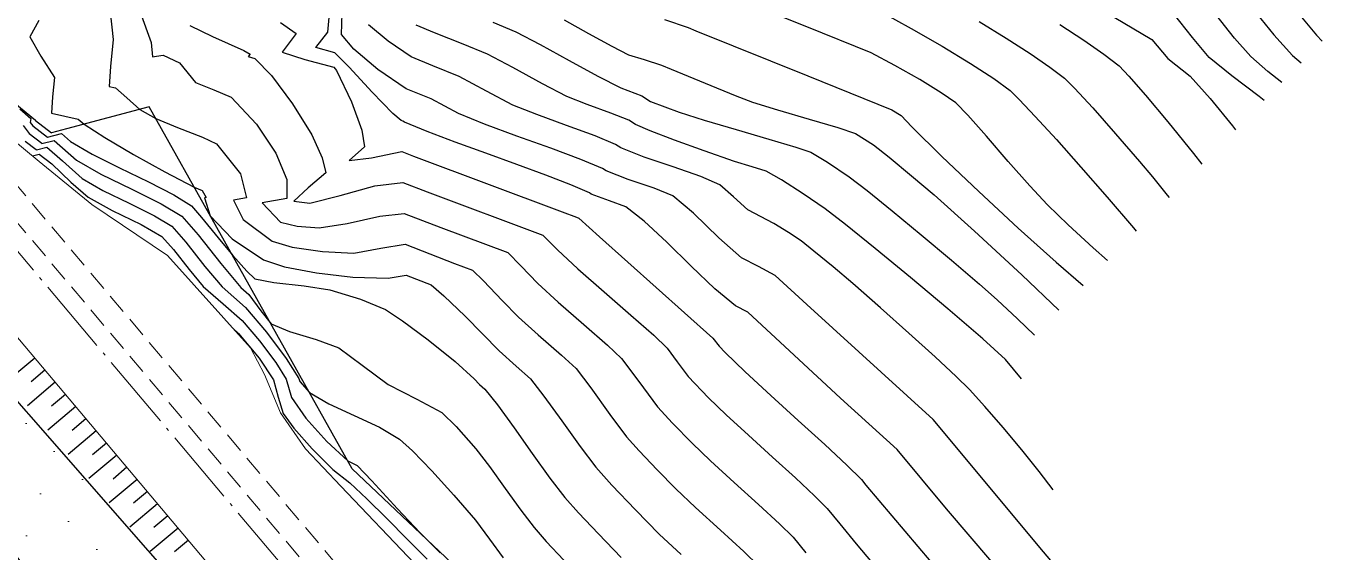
# Model space of a CAD drawing. Header units: millimetres. Extents: x -133 to 63340, y -143 to 109141.
# Drawn here: x 62499.93 to 62540.72, y 108518.18 to 108534.75 of the extents above; entities that cross this region are included whole.
import ezdxf

# ---------------------------------------------------------------- set-up
doc = ezdxf.new("R2010")
doc.units = ezdxf.units.MM
doc.header["$MEASUREMENT"] = 0
doc.linetypes.add('ACAD_ISO04W100', pattern=[30, 24, -3, 0, -3])
doc.linetypes.add('NASCOSTA', pattern=[9.525, 6.35, -3.175])
for name, color, linetype in [('curve livello 5m', 7, 'Continuous'), ('Limite fiume', 6, 'Continuous'), ('LIN010CO', 2, 'Continuous'), ('LIN010TR', 2, 'NASCOSTA'), ('LIN018CO', 6, 'Continuous'), ('LIN018TR', 6, 'NASCOSTA'), ('sezioni', 7, 'Continuous'), ('TalusHautBas', 7, 'Continuous')]:
    doc.layers.add(name, color=color, linetype=linetype)
doc.layers.add('no_plot', color=5, linetype='Continuous', plot=False)

msp = doc.modelspace()

# ---------------------------------------------------------------- hatches: boundary and pattern name
at = {"layer": 'LIN010CO', "linetype": 'Continuous', "lineweight": 0}
h = msp.add_hatch(dxfattribs=at)
h.set_pattern_fill('DOTS', color=256, scale=20, angle=-44.74394, style=0)
h.set_pattern_definition([(315.2560609, (171409.96, 46934.0866), (1.323836897, 0.447862558), [0, -1.25])])
h.paths.add_polyline_path([(62504.8811, 108507.9162), (62505.7415, 108508.5468), (62505.3514, 108509.108), (62505.9583, 108509.5721), (62498.5473, 108519.7009), (62499.1148, 108520.1967), (62493.8099, 108527.2822), (62493.4316, 108527.0046), (62492.4144, 108531.1892), (62507.5188, 108513.939), (62507.7121, 108514.102), (62513.191, 108507.6033), (62513.3843, 108507.7663), (62516.5239, 108504.0423), (62516.0852, 108503.6724), (62524.7751, 108495.1454), (62523.7797, 108494.295), (62524.2678, 108493.7281), (62513.9099, 108495.5974)])

# ---------------------------------------------------------------- linework, layer by layer
at = {"layer": 'curve livello 5m', "color": 2, "flags": 128}
for points in [[(62531.7467, 108516.2055), (62528.8996, 108519.5391), (62527.3458, 108521.407), (62525.5596, 108523.0305), (62522.647, 108525.7325), (62522.2557, 108525.9377), (62521.606, 108526.4709), (62520.8597, 108527.1803), (62520.0936, 108527.934), (62519.3846, 108528.6001), (62518.8096, 108529.0467), (62518.2941, 108529.2425), (62517.7185, 108529.4538), (62517.6611, 108529.4905), (62517.0799, 108529.7482), (62516.293, 108530.0524), (62515.3738, 108530.3874), (62514.3958, 108530.7371), (62513.4325, 108531.0859), (62512.5573, 108531.4178), (62511.8436, 108531.7169), (62511.7867, 108531.7472), (62511.7356, 108531.7682), (62511.4686, 108531.9918), (62510.8258, 108532.6588), (62510.0992, 108533.4481), (62509.6456, 108533.8947), (62509.0518, 108534.0676), (62509.4233, 108534.5541), (62509.5073, 108535.4614)], [(62539.9093, 108535.2095), (62540.5399, 108534.4532), (62540.7179, 108534.2618)], [(62500.3337, 108534.9178), (62500.0455, 108534.3992), (62500.0455, 108534.3992), (62500.3998, 108533.7937), (62500.8267, 108533.1243), (62500.8267, 108533.1243), (62500.7612, 108532.518), (62500.7326, 108532.0033), (62500.7326, 108532.0033), (62501.5742, 108531.8147), (62501.7577, 108531.652), (62502.4049, 108531.2314), (62503.3071, 108530.6994), (62504.3016, 108530.1487), (62505.226, 108529.6722), (62505.226, 108529.6722), (62505.4748, 108529.5695), (62505.5973, 108529.3472), (62505.5434, 108529.3374), (62505.7259, 108528.7638), (62506.414, 108528.038), (62507.4014, 108527.3779), (62507.4014, 108527.3779), (62508.0686, 108527.157), (62509.0681, 108526.969), (62510.2157, 108526.8412), (62511.3275, 108526.8005), (62511.3275, 108526.8005), (62511.8964, 108526.8976), (62512.6812, 108526.5934), (62513.0735, 108526.2496), (62513.7513, 108525.6083), (62513.7513, 108525.6083), (62514.296, 108525.0501), (62514.8174, 108524.5171), (62514.8174, 108524.5171), (62515.358, 108524.0365), (62515.8024, 108523.6362), (62515.8024, 108523.6362), (62516.2306, 108523.0918), (62516.7869, 108522.3135), (62517.3654, 108521.5009), (62517.8603, 108520.8536), (62517.8603, 108520.8536), (62518.366, 108520.2918), (62519.106, 108519.5121), (62519.8583, 108518.7485), (62519.8583, 108518.7485), (62520.5499, 108518.101)], [(62516.8641, 108534.9345), (62517.6313, 108534.5099), (62518.3639, 108534.1061), (62518.8952, 108533.8401), (62518.8952, 108533.8401), (62519.3807, 108533.6843), (62519.9277, 108533.5122), (62519.9277, 108533.5122), (62520.2306, 108533.383), (62521.3038, 108532.942), (62522.2521, 108532.5595), (62522.7909, 108532.3501), (62522.7909, 108532.3501), (62523.582, 108532.101), (62524.5709, 108531.8154), (62525.4801, 108531.5502), (62526.0321, 108531.3626), (62526.0321, 108531.3626), (62526.5959, 108531.0012), (62527.0924, 108530.6123), (62527.7996, 108530.0292), (62528.5051, 108529.4269), (62528.5051, 108529.4269), (62529.7828, 108528.2815), (62531.2654, 108526.9117), (62532.4342, 108525.7993)], [(62532.4661, 108534.7938), (62533.2193, 108534.2983), (62533.8474, 108533.8603), (62534.3283, 108533.4928), (62534.3283, 108533.4928), (62534.6413, 108533.1598), (62535.1645, 108532.5627), (62535.1645, 108532.5627), (62535.8619, 108531.7268), (62536.6691, 108530.7328), (62536.9345, 108530.3968)], [(62506.4331, 108525.2355), (62506.617, 108525.0676), (62506.617, 108525.0676), (62507.2658, 108524.2824), (62507.7192, 108523.6058), (62507.7192, 108523.6058), (62507.8697, 108523.0624), (62508.0183, 108522.5406), (62508.0183, 108522.5406), (62508.3576, 108522.0848), (62508.9382, 108521.4343), (62509.5857, 108520.7841), (62509.5857, 108520.7841), (62510.1239, 108520.3617), (62510.6579, 108519.8619), (62511.2816, 108519.24), (62511.9353, 108518.5774), (62512.5588, 108517.9557)]]:
    msp.add_lwpolyline(points, dxfattribs=at)
at = {"layer": 'Limite fiume', "color": 2, "linetype": 'Continuous', "flags": 128}
msp.add_lwpolyline([(62504.855, 108507.9517), (62505.6462, 108508.5438), (62505.2483, 108509.1245), (62505.8251, 108509.5664), (62498.3906, 108519.7396), (62498.9821, 108520.1751), (62493.8035, 108527.2122), (62493.446, 108526.9455), (62492.4144, 108531.1892), (62507.5188, 108513.939), (62507.7121, 108514.102), (62513.191, 108507.6033), (62513.3843, 108507.7663), (62516.5239, 108504.0423), (62516.0852, 108503.6724), (62524.7228, 108495.1014), (62523.7797, 108494.295), (62524.2678, 108493.7281), (62513.9099, 108495.5974)], close=True, dxfattribs=at)
at = {"layer": 'LIN010TR', "lineweight": 0, "ltscale": 0.1, "flags": 128}
for points in [[(62486.6191, 108545.1723), (62492.5042, 108538.1918), (62523.5556, 108501.3606)], [(62486.6243, 108544.0093), (62492.5094, 108537.0287), (62523.5608, 108500.1975)]]:
    msp.add_lwpolyline(points, dxfattribs=at)
at = {"layer": 'LIN018CO', "color": 2}
for p, q in [((62500.2038, 108524.2903), (62499.3265, 108523.5507)), ((62500.5261, 108523.908), (62500.0891, 108523.5397)), ((62500.8484, 108523.5258), (62499.971, 108522.7861)), ((62501.1706, 108523.1435), (62500.7337, 108522.7751)), ((62501.4929, 108522.7612), (62500.6156, 108522.0216)), ((62501.8152, 108522.3789), (62501.3783, 108522.0106)), ((62502.1375, 108521.9967), (62501.2602, 108521.257)), ((62502.4598, 108521.6144), (62502.0229, 108521.246)), ((62502.7821, 108521.2321), (62501.9047, 108520.4925)), ((62503.4266, 108520.4676), (62502.5493, 108519.7279)), ((62503.1044, 108520.8499), (62502.6674, 108520.4815)), ((62503.7489, 108520.0853), (62503.312, 108519.7169)), ((62504.0712, 108519.703), (62503.1939, 108518.9634)), ((62504.3935, 108519.3208), (62503.9566, 108518.9524)), ((62504.7158, 108518.9385), (62503.8384, 108518.1988)), ((62505.0381, 108518.5562), (62504.6011, 108518.1878))]:
    msp.add_line(p, q, dxfattribs=at)
at = {"layer": 'LIN018TR', "linetype": 'ACAD_ISO04W100', "lineweight": 0, "ltscale": 0.1, "flags": 128}
msp.add_lwpolyline([(62486.6283, 108543.1077), (62523.5648, 108499.2959)], dxfattribs=at)
at = {"layer": 'no_plot', "flags": 128}
for points in [[(62526.084, 108539.8288), (62535.3634, 108534.3192), (62535.8596, 108533.7218), (62536.5623, 108533.16), (62537.1978, 108532.4624), (62537.8966, 108531.6019), (62537.9889, 108531.4739)], [(62533.9608, 108527.3589), (62533.5098, 108527.7555), (62532.7251, 108528.4804), (62532.0733, 108529.1129), (62532.0733, 108529.1129), (62531.5198, 108529.7109), (62530.8435, 108530.4816), (62530.1555, 108531.2742), (62529.567, 108531.9377), (62529.1892, 108532.321), (62529.1892, 108532.321), (62528.7346, 108532.6414), (62528.0555, 108533.0605), (62527.2768, 108533.5044), (62526.5234, 108533.8991), (62526.5234, 108533.8991), (62524.5013, 108534.7188), (62521.7945, 108535.8068)], [(62502.5782, 108535.1885), (62502.6676, 108534.322), (62502.5858, 108533.4689), (62502.5432, 108532.8401), (62502.7446, 108532.795), (62503.0989, 108532.4863), (62503.5088, 108532.1172), (62504.0177, 108531.8266), (62504.6918, 108531.5461), (62505.4803, 108531.2421), (62505.928, 108531.0384), (62506.683, 108530.0931), (62506.8685, 108529.3317), (62506.4546, 108529.2566), (62506.7665, 108528.6468), (62507.6715, 108527.9732), (62508.3084, 108527.7842), (62509.2608, 108527.6442), (62510.2428, 108527.595), (62511.092, 108527.7466), (62511.8616, 108527.8713), (62513.4158, 108527.269), (62513.9815, 108527.0572), (62514.3256, 108526.7187), (62514.9134, 108526.1018), (62515.4292, 108525.5753), (62516.0481, 108525.0188), (62516.7765, 108524.3827), (62517.2385, 108523.9573), (62517.7061, 108523.348), (62518.3014, 108522.5087), (62518.8302, 108521.8051), (62519.2213, 108521.3706), (62519.7936, 108520.7675), (62520.3755, 108520.1769), (62521.0005, 108519.5868), (62521.7835, 108518.8725), (62522.5175, 108518.201), (62522.9958, 108517.7392)], [(62503.5171, 108535.1803), (62503.8726, 108534.2191), (62503.915, 108533.7752), (62504.0405, 108533.794), (62504.2474, 108533.825), (62504.7618, 108533.5835), (62505.2662, 108532.9674), (62505.8428, 108532.7346), (62506.3812, 108532.5074), (62507.179, 108531.6554), (62507.7929, 108530.7397), (62508.1406, 108529.9101), (62508.1397, 108529.3161), (62507.3658, 108529.1758), (62507.9415, 108528.5686), (62508.458, 108528.4419), (62509.1581, 108528.3896), (62510.0411, 108528.5226), (62511.0603, 108528.7515), (62511.8267, 108528.845), (62512.9855, 108528.3959), (62515.0884, 108527.6086), (62515.5012, 108527.1907), (62516.041, 108526.6335), (62516.6803, 108526.0534), (62517.4862, 108525.3487), (62518.228, 108524.6975), (62518.6746, 108524.2784), (62519.213, 108523.555), (62519.8001, 108522.7566), (62520.2705, 108522.243), (62520.8927, 108521.6053), (62521.4758, 108521.0513), (62522.2137, 108520.3749), (62522.9778, 108519.6799), (62523.6397, 108519.0699), (62524.0709, 108518.6486), (62524.4728, 108518.1598)], [(62532.6371, 108517.3798), (62531.9469, 108518.188), (62528.482, 108522.3533), (62524.4988, 108525.9737), (62523.5099, 108526.8911), (62522.9832, 108527.1677), (62522.4507, 108527.4465), (62522.4507, 108527.4465), (62521.7347, 108528.0706), (62520.9396, 108528.8485), (62520.2886, 108529.3972), (62520.2886, 108529.3972), (62519.6994, 108529.6392), (62518.876, 108529.914), (62518.1835, 108530.1826), (62518.1835, 108530.1826), (62518.0728, 108530.2535), (62517.3914, 108530.5451), (62516.4409, 108530.8982), (62515.3783, 108531.2786), (62514.3605, 108531.6527), (62513.5444, 108531.9865), (62513.5444, 108531.9865), (62512.6752, 108532.4504), (62511.8931, 108532.7703), (62511.0013, 108533.3789), (62510.2475, 108534.0104), (62509.8577, 108534.4752), (62509.8577, 108534.4752), (62509.8811, 108535.1526)], [(62526.8038, 108535.2096), (62527.7905, 108534.6684), (62528.7636, 108534.1067), (62529.6531, 108533.5658), (62530.3893, 108533.087), (62530.9022, 108532.7116), (62531.1884, 108532.4323), (62531.6909, 108531.8969), (62532.3556, 108531.1652), (62533.1288, 108530.2974), (62533.9565, 108529.3534), (62534.7846, 108528.3931), (62534.8701, 108528.2878)], [(62538.521, 108535.3071), (62539.1977, 108534.47), (62539.7899, 108533.8187), (62540.0576, 108533.5873)], [(62505.0854, 108534.7555), (62505.8031, 108534.4172), (62506.7819, 108533.9771), (62506.98, 108533.8565), (62506.9236, 108533.7827), (62507.1309, 108533.7223), (62507.6559, 108533.1858), (62508.3191, 108532.2955), (62508.9214, 108531.3185), (62509.2497, 108530.595), (62509.3635, 108530.1241), (62508.8075, 108529.6537), (62508.3618, 108529.2334), (62508.8561, 108529.1615), (62509.8153, 108529.4035), (62510.9053, 108529.7067), (62511.7918, 108529.8187), (62512.5551, 108529.5229), (62516.1953, 108528.16), (62516.6528, 108527.6917), (62517.2971, 108527.103), (62518.1202, 108526.3796), (62518.9671, 108525.6412), (62519.6823, 108525.0079), (62520.1107, 108524.5995), (62520.4261, 108524.1758), (62520.7699, 108523.7081), (62521.41, 108523.0337), (62521.9645, 108522.5042), (62522.6628, 108521.8608), (62523.4175, 108521.174), (62524.1412, 108520.5142), (62524.7465, 108519.9521), (62525.146, 108519.5581), (62525.542, 108519.0712), (62526.0532, 108518.4382), (62528.188, 108515.9101)], [(62507.9349, 108534.8506), (62508.4301, 108534.5045), (62507.9877, 108533.9251), (62508.7, 108533.6866), (62509.615, 108533.4514), (62509.6986, 108533.3391), (62510.1698, 108532.3581), (62510.4988, 108531.4694), (62510.5868, 108530.9396), (62510.1042, 108530.5104), (62510.8045, 108530.5924), (62511.757, 108530.7925), (62512.1248, 108530.6499), (62516.8031, 108528.8983), (62517.2494, 108528.7275), (62517.2535, 108528.7249), (62517.3305, 108528.6962), (62517.9817, 108528.1087), (62521.5468, 108524.9206), (62521.7398, 108524.6596), (62521.9272, 108524.4621), (62522.5645, 108523.8536), (62523.3671, 108523.1141), (62524.2345, 108522.3247), (62525.0663, 108521.5664), (62525.7619, 108520.9203), (62526.2211, 108520.4675), (62526.364, 108520.2911), (62528.815, 108517.3885)], [(62532.2502, 108520.1356), (62531.8134, 108520.7145), (62531.2687, 108521.3963), (62530.6792, 108522.105), (62530.1079, 108522.7648), (62529.6182, 108523.2997), (62529.6182, 108523.2997), (62529.2006, 108523.7081), (62528.5365, 108524.3261), (62527.7139, 108525.0738), (62526.8211, 108525.8709), (62525.9461, 108526.6373), (62525.9461, 108526.6373), (62525.3272, 108527.1633), (62524.7256, 108527.6593), (62524.3219, 108527.9766), (62524.3219, 108527.9766), (62523.9242, 108528.2429), (62523.4657, 108528.5254), (62523.4657, 108528.5254), (62522.6458, 108528.9554), (62522.1919, 108529.3688), (62521.7676, 108529.7477), (62521.7676, 108529.7477), (62521.1665, 108530.0099), (62520.2942, 108530.3075), (62519.3788, 108530.6161), (62518.6485, 108530.9114), (62518.6485, 108530.9114), (62518.4845, 108531.0165), (62517.8407, 108531.2851), (62516.9401, 108531.6128), (62516.0018, 108531.9523), (62515.2451, 108532.2562), (62515.2451, 108532.2562), (62514.4198, 108532.6956), (62513.5636, 108533.1535), (62513.5636, 108533.1535), (62512.7338, 108533.4887), (62512.0507, 108533.7724), (62512.0507, 108533.7724), (62511.3242, 108534.2681), (62510.7102, 108534.7825)], [(62531.2622, 108523.6357), (62530.7545, 108524.246), (62530.0461, 108524.8899), (62528.9352, 108525.8403), (62527.7639, 108526.8232), (62526.6515, 108527.7405), (62525.7171, 108528.4938), (62525.0799, 108528.9848), (62525.0799, 108528.9848), (62524.3896, 108529.4638), (62523.7019, 108529.9046), (62523.2231, 108530.175), (62523.2231, 108530.175), (62522.7855, 108530.3104), (62522.2282, 108530.4782), (62522.2282, 108530.4782), (62521.2727, 108530.8109), (62520.3377, 108531.1518), (62519.5694, 108531.4464), (62519.1136, 108531.6403), (62519.1136, 108531.6403), (62518.8962, 108531.7795), (62518.3385, 108532.0044), (62517.5841, 108532.2757), (62516.9459, 108532.5259), (62516.9459, 108532.5259), (62516.1841, 108532.9214), (62515.2545, 108533.4366), (62514.452, 108533.8566), (62514.452, 108533.8566), (62513.6838, 108534.1746), (62512.783, 108534.5244), (62512.2082, 108534.7745)], [(62514.6168, 108534.8651), (62515.3405, 108534.5598), (62516.1072, 108534.1651), (62517.0239, 108533.6594), (62517.9254, 108533.1628), (62518.6466, 108532.7955), (62519.3079, 108532.5424), (62519.5786, 108532.3691), (62520.4843, 108532.0312), (62521.2746, 108531.7825), (62522.282, 108531.4848), (62523.3087, 108531.1852), (62524.1566, 108530.9308), (62524.6276, 108530.7688), (62525.1552, 108530.4574), (62525.8379, 108529.993), (62526.3977, 108529.563), (62527.1859, 108528.929), (62528.104, 108528.1719), (62529.0537, 108527.373), (62529.9367, 108526.6133), (62530.4888, 108526.1183), (62531.1295, 108525.5264), (62531.6666, 108525.0152)], [(62520.0206, 108534.9466), (62520.7668, 108534.6998), (62521.0125, 108534.5949), (62524.5392, 108533.1773), (62527.1736, 108532.1095), (62527.4761, 108531.9304), (62527.8034, 108531.5664), (62528.7511, 108530.6337), (62529.9127, 108529.5319), (62531.1552, 108528.3841), (62532.3454, 108527.3132), (62533.1951, 108526.5766)], [(62529.9262, 108534.8815), (62530.7792, 108534.3578), (62531.532, 108533.8746), (62532.1541, 108533.4501), (62532.6153, 108533.1022), (62532.9275, 108532.787), (62533.4985, 108532.1625), (62534.2177, 108531.3518), (62534.9746, 108530.4779), (62535.3792, 108529.9929), (62535.8475, 108529.4162), (62535.9043, 108529.3443)], [(62538.8908, 108532.3952), (62538.7362, 108532.5238), (62537.8748, 108533.1699), (62537.1697, 108533.7541), (62537.1697, 108533.7541), (62536.6362, 108534.3799), (62536.0466, 108535.1396)], [(62539.4474, 108532.9639), (62539.0083, 108533.315), (62538.4798, 108533.7864), (62538.4798, 108533.7864), (62537.9667, 108534.3598), (62537.3777, 108535.1014)], [(62499.7313, 108532.1395), (62500.0793, 108531.8337), (62500.0649, 108531.7021), (62500.14, 108531.5965), (62500.6038, 108531.2448), (62500.6055, 108531.2398), (62501.0451, 108531.3576), (62501.3301, 108531.106), (62502.0083, 108530.7072), (62502.8741, 108530.2742), (62503.7819, 108529.8378), (62504.5862, 108529.4288), (62505.1414, 108529.078), (62505.4534, 108528.7158), (62505.9754, 108528.0698), (62506.4342, 108527.5177), (62506.882, 108527.0286), (62507.1313, 108526.7826), (62507.7242, 108526.6677), (62508.6782, 108526.5608), (62509.4953, 108526.4349), (62510.4525, 108526.1398), (62511.241, 108525.8173), (62511.7763, 108525.4635), (62512.59, 108524.8583), (62513.438, 108524.1834), (62514.0316, 108523.6369), (62514.2056, 108523.4588), (62514.3663, 108523.3151), (62514.7698, 108522.8117), (62515.2903, 108522.0934), (62515.8616, 108521.2854), (62516.4171, 108520.5132), (62516.8904, 108519.9021), (62517.318, 108519.4216), (62517.9456, 108518.7504), (62518.6582, 108518.0095)], [(62499.8439, 108531.6102), (62500.0234, 108531.3578), (62500.4268, 108531.0519), (62500.4309, 108531.0399), (62500.8123, 108531.1421), (62501.5139, 108530.5227), (62502.2818, 108530.0834), (62503.2551, 108529.6081), (62504.1867, 108529.1491), (62504.8291, 108528.7587), (62505.3448, 108528.1735), (62506.0552, 108527.2676), (62506.6915, 108526.5109), (62506.946, 108526.2871), (62507.3221, 108525.7791), (62507.6425, 108525.3633), (62508.2229, 108525.1246), (62509.0643, 108524.8737), (62509.7688, 108524.6111), (62510.5047, 108524.0693), (62511.3235, 108523.4548), (62512.2285, 108522.9915), (62513.0143, 108522.5782), (62513.467, 108522.1312), (62514.082, 108521.4366), (62514.5105, 108520.878), (62515.0062, 108520.1861), (62515.4994, 108519.498), (62515.9206, 108518.9506), (62516.3025, 108518.5178), (62516.8535, 108517.9221)], [(62499.9068, 108531.1191), (62500.2498, 108530.859), (62500.2562, 108530.8399), (62500.5795, 108530.9266), (62501.0785, 108530.5001), (62501.6978, 108529.9394), (62502.3508, 108529.5658), (62503.1784, 108529.1616), (62503.9705, 108528.7714), (62504.5168, 108528.4394), (62504.9553, 108527.9418), (62505.5594, 108527.1714), (62506.1005, 108526.528), (62506.8363, 108525.8806), (62507.4984, 108525.1047), (62508.1214, 108524.2784), (62508.5183, 108523.6497), (62508.5463, 108523.5499), (62508.8507, 108523.2088), (62509.4636, 108522.8454), (62510.2569, 108522.4778), (62511.0551, 108522.1086), (62511.6827, 108521.7406), (62512.0886, 108521.3688), (62512.6977, 108520.7383), (62513.3979, 108519.969), (62514.0768, 108519.1808), (62514.5161, 108518.5864), (62514.9507, 108517.9992)], [(62500.1351, 108530.6544), (62500.3467, 108530.7111), (62500.741, 108530.4038), (62501.3407, 108529.8272), (62501.8817, 108529.356), (62502.6396, 108528.9382), (62503.5508, 108528.4973), (62504.2045, 108528.1201), (62504.5659, 108527.7101), (62505.0636, 108527.0753), (62505.5095, 108526.5451), (62506.1337, 108525.9979), (62506.7266, 108525.4741), (62507.2746, 108524.8319), (62507.7902, 108524.1481), (62508.1187, 108523.6277), (62508.2823, 108523.0452), (62508.7398, 108522.3957), (62509.3978, 108521.6583), (62510.059, 108521.0543), (62510.351, 108520.9029), (62510.8107, 108520.4247), (62511.6212, 108519.5437), (62512.3295, 108518.7876), (62512.9606, 108518.1529)]]:
    msp.add_lwpolyline(points, dxfattribs=at)
at = {"layer": 'sezioni', "linetype": 'Continuous', "lineweight": 0}
msp.add_line((62493.5678, 108532.1616), (62524.7751, 108495.1454), dxfattribs=at)
at = {"layer": 'sezioni', "linetype": 'Continuous', "lineweight": 0, "flags": 128}
msp.add_lwpolyline([(62523.5526, 108502.0299), (62523.0665, 108502.5737), (62522.4039, 108504.179), (62522.2812, 108504.9528), (62521.1116, 108506.7048), (62519.8544, 108508.0693), (62518.5668, 108509.5826), (62517.4355, 108511.1817), (62516.0203, 108513.2795), (62514.4107, 108515.1581), (62513.444, 108516.4703), (62512.157, 108517.8166), (62509.8332, 108520.2614), (62508.7249, 108521.4307), (62507.9369, 108522.5658), (62507.4332, 108523.7732), (62506.9926, 108524.6131), (62504.382, 108527.5172), (62502.0006, 108529.1282), (62500.3441, 108530.4818), (62499.2979, 108531.3458), (62498.3648, 108532.7893), (62496.1829, 108535.067), (62493.7349, 108538.2872)], dxfattribs=at)
at = {"layer": 'TalusHautBas', "color": 2, "linetype": 'Continuous'}
for p, q in [((62500.2238, 108531.7681), (62496.706, 108534.6365)), ((62503.8099, 108532.1972), (62501.2043, 108531.505)), ((62510.1979, 108520.8066), (62503.8099, 108532.1972)), ((62500.2238, 108531.7681), (62500.7311, 108531.3835)), ((62501.2043, 108531.505), (62500.7311, 108531.3835)), ((62510.1979, 108520.8066), (62517.9461, 108513.4676))]:
    msp.add_line(p, q, dxfattribs=at)

doc.saveas('drawing.dxf')
